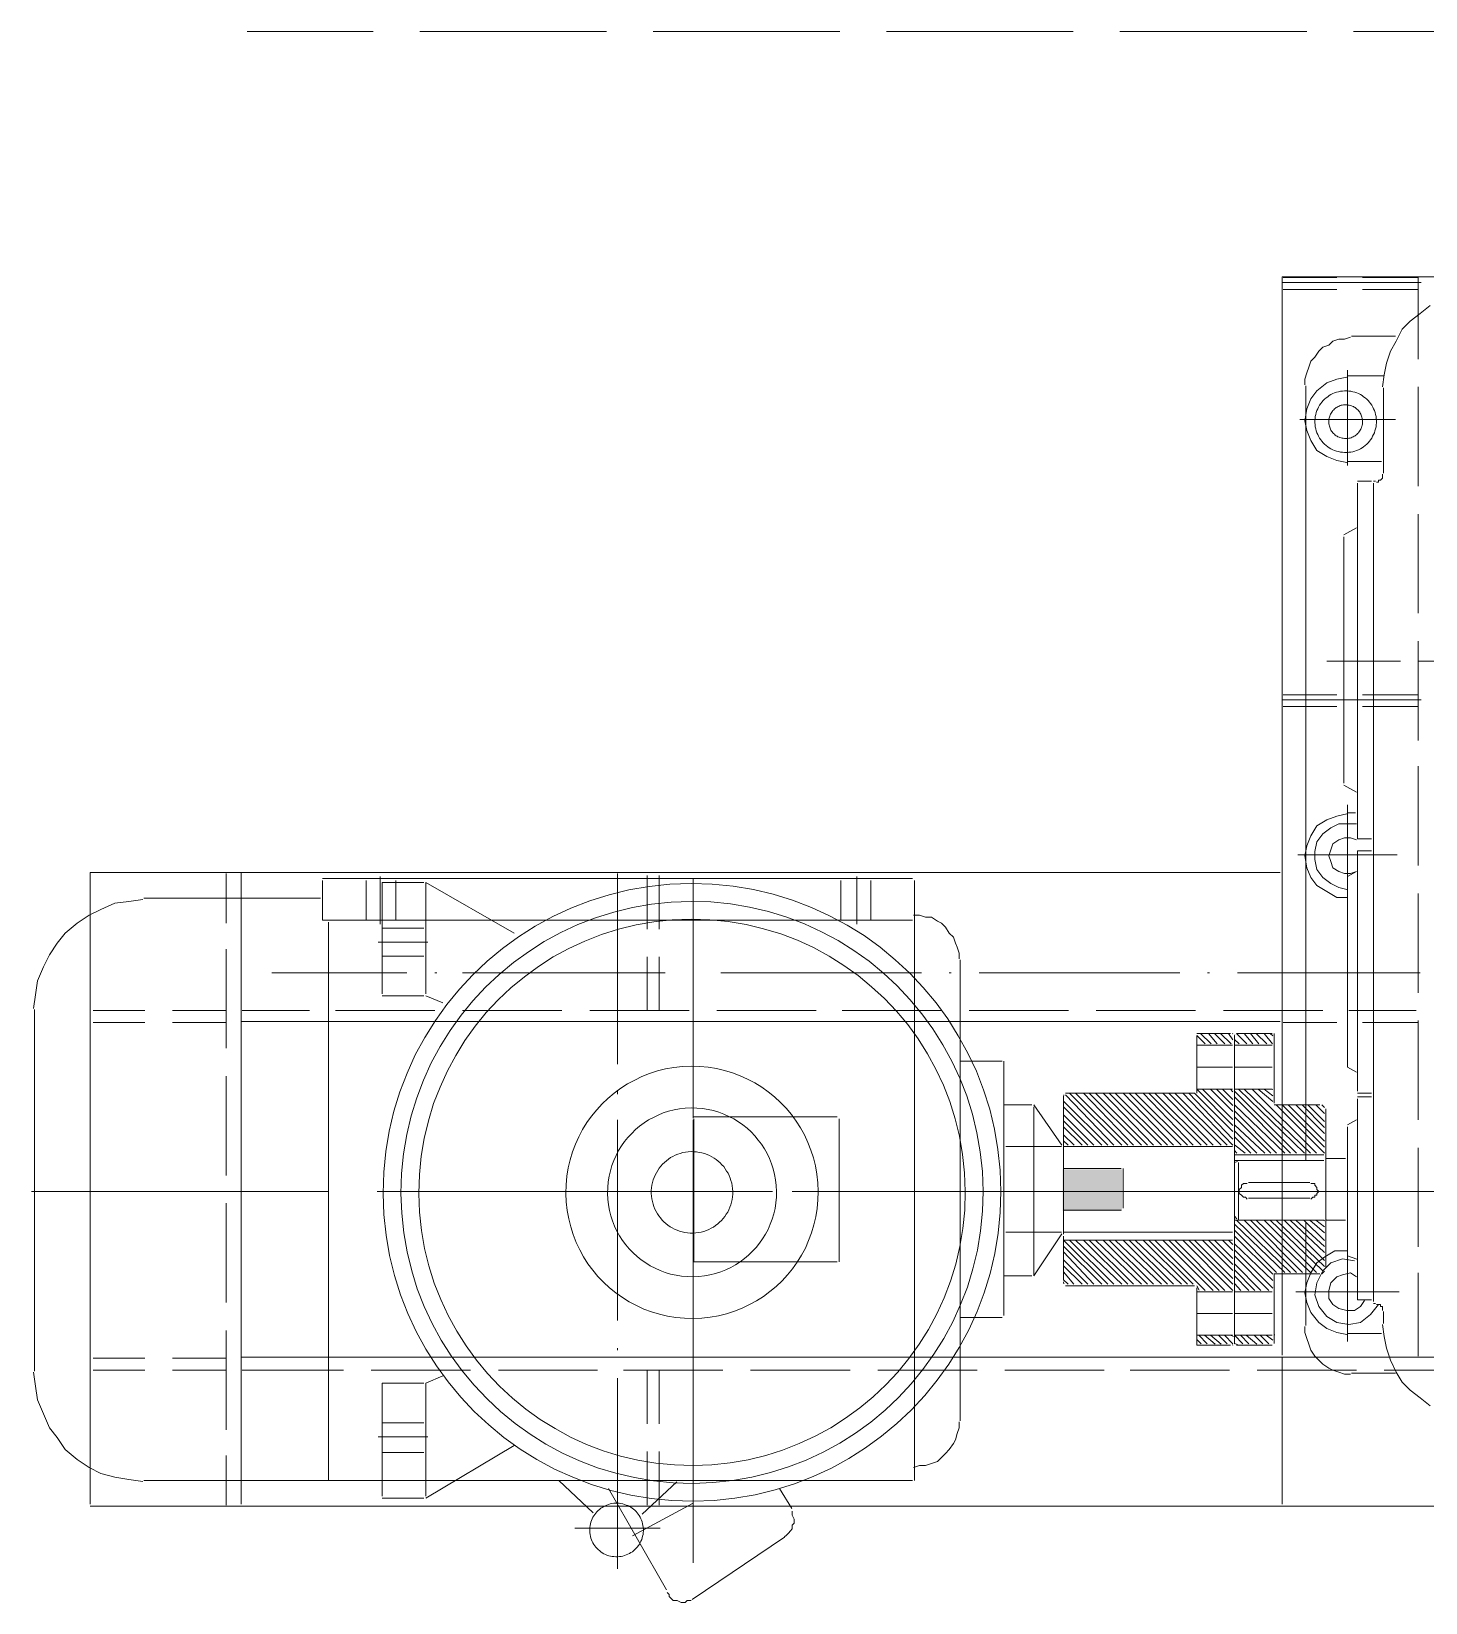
# Model space of a CAD drawing. Header units: millimetres. Extents: x 163705 to 1616509, y 81827 to 302547.
# Drawn here: x 194405 to 195301, y 144675 to 145685 of the extents above; entities that cross this region are included whole.
import ezdxf

# ---------------------------------------------------------------- set-up
doc = ezdxf.new("R2010")
doc.units = ezdxf.units.MM
doc.header["$LTSCALE"] = 10
doc.linetypes.add('ACAD_ISO02W100', pattern=[15, 12, -3])
doc.linetypes.add('CENTER2', pattern=[28.575, 19.05, -3.175, 3.175, -3.175])
for name, color, linetype, lineweight in [('1-中心线', 1, 'CENTER2', 0), ('1-虚线', 8, 'ACAD_ISO02W100', 0), ('1-设备轮廓', 2, 'Continuous', 18)]:
    doc.layers.add(name, color=color, linetype=linetype, lineweight=lineweight)

# ---------------------------------------------------------------- blocks, each defined once
blk = doc.blocks.new('2PG0806-俯视图')
h = blk.add_hatch(color=256)
h.dxf.hatch_style = 1
h.paths.add_polyline_path([(715, 1981), (715, 1942.7), (729.1, 1942.7), (729.1, 1981), (715, 1981), (702.3, 1981), (702.3, 1942.7), (715, 1942.7), (729.1, 1942.7), (729.1, 1981)])
for p, q in [((581, 2639.8), (572, 2636)), ((589.9, 2641.1), (581, 2639.8)), ((598.8, 2642.4), (589.9, 2641.1)), ((599.5, 2641.8), (831.9, 2641.8)), ((841.4, 2641.1), (832.5, 2642.4)), ((850.4, 2639.8), (841.4, 2641.1)), ((859.3, 2636), (850.4, 2639.8)), ((556.7, 2627.1), (549, 2622)), ((563.1, 2632.2), (556.7, 2627.1)), ((572, 2636), (563.1, 2632.2)), ((867, 2632.2), (859.3, 2636)), ((874.6, 2627.1), (867, 2632.2)), ((881, 2622), (874.6, 2627.1)), ((549, 2622), (542.7, 2614.3)), ((887.4, 2614.3), (881, 2622)), ((512.6, 2606), (512.6, 1450.5)), ((920, 2606), (513.9, 2606)), ((537.5, 2606.6), (533.7, 2599)), ((542.7, 2614.3), (537.5, 2606.6)), ((892.5, 2606.6), (887.4, 2614.3)), ((896.3, 2599), (892.5, 2606.6)), ((920, 2606), (920, 1841.2)), ((533.7, 2599), (531.2, 2590)), ((600.1, 2570.9), (600.1, 2604.1)), ((607.8, 2570.9), (607.8, 2604.1)), ((823.6, 2570.9), (823.6, 2604.1)), ((831.2, 2570.9), (831.2, 2604.1)), ((900.2, 2590), (896.3, 2599)), ((531.2, 2590), (529.9, 2581.1)), ((901.4, 2581.1), (900.2, 2590)), ((529.9, 2581.1), (528.6, 2572.2)), ((902.7, 2572.2), (901.4, 2581.1)), ((529.2, 2571.5), (529.2, 2077.4)), ((903.4, 2571.5), (903.4, 2457.9)), ((600.1, 2518.5), (600.1, 2553)), ((607.8, 2518.5), (607.8, 2553)), ((823.6, 2518.5), (823.6, 2553)), ((831.2, 2518.5), (831.2, 2553)), ((545.2, 2518.5), (513.3, 2518.5)), ((625.6, 2518.5), (561.8, 2518.5)), ((707.4, 2518.5), (643.5, 2518.5)), ((789.1, 2518.5), (725.2, 2518.5)), ((870.8, 2518.5), (807, 2518.5)), ((919.3, 2518.5), (887.4, 2518.5)), ((920, 2509), (513.9, 2509)), ((600.1, 2443.2), (600.1, 2508.3)), ((608.4, 2509), (608.4, 1546.2)), ((824.2, 2509), (824.2, 1841.2)), ((831.2, 2464.9), (831.2, 2508.3)), ((855.5, 2402.4), (855.5, 2489.2)), ((889.3, 2456.6), (889.3, 2077.4)), ((889.3, 2456.6), (914.8, 2456.6)), ((916.1, 2456.6), (916.1, 2077.4)), ((529.2, 2452.8), (888, 2452.8)), ((831.2, 2384.5), (831.2, 2448.3)), ((600.1, 2361.5), (600.1, 2425.3)), ((889.3, 2428.5), (914.8, 2428.5)), ((517.8, 2418.3), (517.8, 2391.5)), ((591.8, 2418.3), (519, 2418.3)), ((582.9, 2418.3), (519, 2418.3)), ((547.1, 2418.3), (547.1, 2391.5)), ((557.3, 2420.9), (557.3, 2388.9)), ((566.3, 2418.3), (566.3, 2391.5)), ((591.8, 2418.3), (591.8, 2391.5)), ((715, 2281.1), (715, 2420.2)), ((840.8, 2418.3), (840.8, 2391.5)), ((913.6, 2418.3), (842.1, 2418.3)), ((866.3, 2418.3), (866.3, 2391.5)), ((875.3, 2420.9), (875.3, 2388.9)), ((884.2, 2418.3), (884.2, 2391.5)), ((886.8, 2419.6), (917.4, 2419.6)), ((913.6, 2418.3), (913.6, 2391.5)), ((889.3, 2409.4), (914.8, 2409.4)), ((517.8, 2390.2), (551.6, 2333.4)), ((591.8, 2390.2), (519, 2390.2)), ((591.8, 2390.2), (596.4, 2379.3)), ((715, 2263.2), (715, 2392.1)), ((840.8, 2390.2), (836.2, 2379.3)), ((913.6, 2390.2), (842.1, 2390.2)), ((855.5, 2383.2), (855.5, 2384.5)), ((913.6, 2390.2), (881, 2333.4)), ((831.2, 2302.8), (831.2, 2366.6)), ((600.1, 2279.8), (600.1, 2343.6)), ((529.2, 2304.7), (508.4, 2282.6)), ((831.2, 2221), (831.2, 2284.9)), ((524.1, 2272.8), (458.9, 2235.6)), ((480.1, 2267), (480.1, 2267)), ((600.1, 2199.3), (600.1, 2263.2)), ((612.9, 2267), (614.2, 2267)), ((777.6, 2267), (780.1, 2267)), ((493.5, 2257.4), (514.6, 2218.5)), ((507.5, 2251.1), (528.4, 2228.9)), ((547.8, 2247.9), (513.3, 2247.9)), ((600.1, 2247.9), (565.6, 2247.9)), ((831.2, 2247.9), (865.7, 2247.9)), ((883.6, 2247.9), (918, 2247.9)), ((453.3, 2232.5), (452, 2231.3)), ((454.6, 2233.8), (453.3, 2232.5)), ((455.8, 2233.8), (454.6, 2233.8)), ((457.1, 2235.1), (455.8, 2233.8)), ((547.8, 2240.2), (513.3, 2240.2)), ((600.1, 2240.2), (565.6, 2240.2)), ((831.2, 2240.2), (865.7, 2240.2)), ((883.6, 2240.2), (918, 2240.2)), ((452, 2228.7), (450.7, 2226.2)), ((450.7, 2226.2), (450.7, 2224.9)), ((450.7, 2224.9), (450.7, 2223.6)), ((450.7, 2223.6), (452, 2222.3)), ((452, 2231.3), (452, 2230)), ((452, 2230), (452, 2228.7)), ((452, 2222.3), (452, 2221)), ((452, 2221), (452, 2219.8)), ((452.6, 2219.1), (492.8, 2159.8)), ((761, 2218.5), (632, 2218.5)), ((669.7, 2217.9), (761.6, 2217.9)), ((669.7, 2217.9), (669.7, 2125.9)), ((762.9, 2217.9), (762.9, 2125.9)), ((831.2, 2139.3), (831.2, 2203.2)), ((600.1, 2117.6), (600.1, 2181.5)), ((524.1, 2162.9), (511.2, 2155.1)), ((492.9, 2159.8), (494.1, 2158.5)), ((494.1, 2158.5), (495.4, 2157.2)), ((495.4, 2157.2), (496.7, 2155.9)), ((496.7, 2155.9), (498, 2154.7)), ((498, 2154.7), (499.2, 2154.7)), ((499.2, 2154.7), (500.5, 2154.7)), ((500.5, 2154.7), (501.8, 2153.4)), ((501.8, 2153.4), (503.1, 2153.4)), ((503.1, 2153.4), (504.3, 2153.4)), ((504.3, 2153.4), (506.9, 2154.7)), ((506.9, 2154.7), (508.2, 2154.7)), ((508.2, 2154.7), (509.5, 2154.7)), ((715, 2025.7), (715, 2154.7)), ((669.7, 2124.6), (761.6, 2124.6)), ((831.2, 2058.9), (831.2, 2122.7)), ((889.3, 2123.4), (914.8, 2123.4)), ((886.8, 2113.2), (917.4, 2113.2)), ((889.3, 2104.2), (914.8, 2104.2)), ((600.1, 2035.9), (600.1, 2099.7)), ((529.2, 2076.1), (914.8, 2076.1)), ((537.5, 2076.8), (538.8, 2072.9)), ((538.8, 2072.9), (538.8, 2069.1)), ((715, 1940.1), (715, 2079.3)), ((891.2, 2069.1), (892.5, 2072.9)), ((892.5, 2072.9), (892.5, 2076.8)), ((538.8, 2069.1), (540.1, 2065.3)), ((540.1, 2065.3), (541.4, 2061.4)), ((541.4, 2061.4), (543.9, 2058.9)), ((715, 1931.2), (715, 2061.4)), ((887.4, 2058.9), (888.7, 2061.4)), ((888.7, 2061.4), (891.2, 2065.3)), ((891.2, 2065.3), (891.2, 2069.1)), ((543.9, 2058.9), (546.5, 2056.3)), ((546.5, 2056.3), (549, 2053.8)), ((549, 2053.8), (552.9, 2051.2)), ((552.9, 2051.2), (555.4, 2049.9)), ((855.5, 2052.5), (855.5, 2053.8)), ((874.6, 2049.9), (878.5, 2051.2)), ((878.5, 2051.2), (881, 2053.8)), ((881, 2053.8), (884.8, 2056.3)), ((884.8, 2056.3), (887.4, 2058.9)), ((555.4, 2049.9), (559.3, 2048.7)), ((559.3, 2048.7), (563.1, 2047.4)), ((563.1, 2047.4), (566.9, 2047.4)), ((567.6, 2046.8), (863.8, 2046.8)), ((633.9, 2046.8), (633.9, 2019.9)), ((715, 1921), (715, 2049.9)), ((798.7, 2046.8), (798.7, 2019.9)), ((831.2, 1977.2), (831.2, 2041)), ((864.4, 2047.4), (868.2, 2047.4)), ((868.2, 2047.4), (872.1, 2048.7)), ((872.1, 2048.7), (874.6, 2049.9)), ((855.5, 1905.7), (855.5, 2034.6)), ((600.1, 1954.2), (600.1, 2018)), ((798.7, 2018.7), (635.2, 2018.7)), ((660.8, 2018.7), (660.8, 2000.8)), ((688.8, 2017.4), (688.8, 1981.6)), ((743.8, 2017.4), (743.8, 1981.6)), ((770.6, 2018.7), (770.6, 2000.8)), ((660.8, 1999.5), (769.3, 1999.5)), ((660.8, 1999.5), (687.8, 1981.4)), ((770.6, 1999.5), (744.8, 1981.4)), ((683.7, 1980.4), (655.3, 1951.9)), ((679.9, 1980.4), (655.3, 1955.7)), ((676.1, 1980.4), (655.3, 1960.9)), ((671, 1980.4), (655.3, 1964.7)), ((667.1, 1980.4), (655.3, 1968.5)), ((663.3, 1980.4), (655.3, 1973.7)), ((658.2, 1980.4), (655.3, 1977.4)), ((656.9, 1980.4), (655.5, 1980.2)), ((686.3, 1980.4), (658.2, 1980.4)), ((683.7, 1980.4), (683.7, 1871.8)), ((775.7, 1980.4), (687.6, 1980.4)), ((688.8, 1980.4), (688.8, 1871.8)), ((688.8, 1980.4), (742.5, 1980.4)), ((688.8, 1980.4), (688.8, 1871.8)), ((743.8, 1980.4), (690.1, 1980.4)), ((702.9, 1980.4), (702.9, 1943.3)), ((715, 1867.4), (715, 1988.7)), ((729.7, 1980.4), (729.7, 1943.3)), ((743.8, 1980.4), (743.8, 1871.8)), ((743.8, 1980.4), (743.8, 1871.8)), ((773.1, 1980.4), (744.7, 1951.9)), ((769.3, 1980.4), (744.7, 1955.7)), ((764.2, 1980.4), (744.7, 1960.8)), ((760.4, 1980.4), (744.7, 1964.7)), ((756.5, 1980.4), (744.7, 1968.5)), ((751.4, 1980.4), (744.7, 1973.6)), ((747.6, 1980.4), (744.7, 1977.4)), ((775.7, 1980.4), (777.1, 1980.2)), ((654.4, 1979.1), (654.4, 1896.1)), ((683.7, 1976.5), (655.3, 1948.1)), ((683.7, 1972.7), (655.3, 1942.9)), ((777, 1979.1), (744.7, 1948.1)), ((778.2, 1976.5), (744.7, 1943)), ((778.2, 1972.7), (744.7, 1939.1)), ((778.2, 1979.1), (778.2, 1896.1)), ((683.7, 1967.6), (655.3, 1939.1)), ((683.7, 1963.8), (655.3, 1935.3)), ((683.7, 1959.9), (655.3, 1930.2)), ((778.2, 1967.6), (744.7, 1935.3)), ((778.2, 1963.8), (744.7, 1930.2)), ((778.2, 1959.9), (744.7, 1926.4)), ((683.7, 1954.8), (655.3, 1926.4)), ((683.7, 1951), (655.3, 1922.5)), ((778.2, 1954.8), (744.7, 1922.5)), ((778.2, 1951), (744.7, 1917.4)), ((831.2, 1895.5), (831.2, 1959.3)), ((683.7, 1947.2), (655.3, 1917.4)), ((683.7, 1942.1), (655.3, 1913.6)), ((729.7, 1942.1), (704.2, 1942.1)), ((778.2, 1947.2), (744.7, 1913.6)), ((778.2, 1942.1), (744.7, 1909.8)), ((600.1, 1873.7), (600.1, 1937.6)), ((683.7, 1938.2), (655.3, 1909.8)), ((683.7, 1934.4), (655.3, 1904.6)), ((683.7, 1929.3), (655.3, 1900.8)), ((778.2, 1938.2), (744.7, 1904.7)), ((778.2, 1934.4), (744.7, 1900.8)), ((778.2, 1929.3), (744.7, 1897)), ((683.7, 1921.6), (651.4, 1889.3)), ((683.7, 1925.5), (655.3, 1897)), ((778.2, 1925.5), (744.7, 1891.9)), ((778.2, 1921.6), (744.7, 1888.1)), ((683.7, 1916.5), (651.4, 1884.2)), ((683.7, 1912.7), (651.4, 1880.4)), ((683.7, 1908.9), (651.4, 1876.6)), ((778.2, 1916.5), (744.7, 1884.2)), ((778.2, 1912.7), (744.7, 1879.1)), ((778.2, 1908.9), (744.7, 1875.3)), ((683.7, 1903.8), (651.4, 1871.5)), ((683.7, 1899.9), (655.3, 1871.5)), ((778.2, 1903.8), (744.7, 1871.5)), ((778.2, 1899.9), (748.5, 1871.5)), ((616.1, 1894.8), (653.1, 1894.8)), ((616.1, 1894.8), (616.1, 1873.1)), ((622.5, 1889.7), (616.9, 1882.9)), ((619.9, 1894.8), (617, 1891.9)), ((622.5, 1893.5), (617, 1888.1)), ((622.5, 1894.8), (622.5, 1871.8)), ((636.5, 1894.8), (636.5, 1871.8)), ((650.5, 1894.8), (650.5, 1871.8)), ((654.4, 1894.8), (651.6, 1893.3)), ((683.7, 1896.1), (659.1, 1871.5)), ((683.7, 1891), (664.2, 1871.5)), ((715, 1766.5), (715, 1895.5)), ((778.2, 1896.1), (753.6, 1871.5)), ((780.8, 1894.8), (757.4, 1871.5)), ((780.8, 1891), (761.3, 1871.5)), ((778.2, 1894.8), (815.3, 1894.8)), ((780.8, 1894.8), (780.8, 1871.8)), ((794.8, 1894.8), (794.8, 1871.8)), ((808.9, 1894.8), (808.9, 1871.8)), ((815.3, 1894.8), (809.8, 1889.3)), ((816.5, 1892.3), (809.8, 1885.5)), ((811.4, 1894.8), (810, 1894.7)), ((816.5, 1894.8), (816.5, 1873.1)), ((622.5, 1885.9), (616.9, 1879)), ((622.5, 1880.8), (617, 1875.3)), ((683.7, 1887.2), (668, 1871.5)), ((683.7, 1883.3), (671.9, 1871.5)), ((715, 1756.3), (715, 1885.2)), ((780.8, 1885.9), (766.4, 1871.5)), ((780.8, 1882), (770.2, 1871.5)), ((816.5, 1883.3), (809.8, 1876.6)), ((816.5, 1879.5), (809.8, 1872.7)), ((816.5, 1887.2), (809.9, 1881.7)), ((855.5, 1886.5), (855.5, 1887.8)), ((616.1, 1871.8), (616.4, 1871.5)), ((616.1, 1869.3), (616.1, 1846.3)), ((617.3, 1870.6), (616.6, 1868.6)), ((622.5, 1876.9), (617, 1871.5)), ((617.3, 1870.6), (617, 1870.2)), ((622.5, 1870.6), (617, 1865.1)), ((617.3, 1870.6), (814, 1870.6)), ((815.3, 1870.6), (618.6, 1870.6)), ((622.5, 1873.1), (621.8, 1871.1)), ((622.5, 1870.6), (622.5, 1846.3)), ((636.5, 1870.6), (636.5, 1846.3)), ((650.5, 1870.6), (650.5, 1846.3)), ((673.5, 1870.6), (651.4, 1848.5)), ((668.4, 1870.6), (651.4, 1853.6)), ((664.6, 1870.6), (651.4, 1857.4)), ((660.8, 1870.6), (651.4, 1861.2)), ((655.7, 1870.6), (651.4, 1866.4)), ((651.8, 1870.6), (651.4, 1870.2)), ((677.4, 1870.6), (652.7, 1845.9)), ((681.2, 1870.6), (657.8, 1845.9)), ((686.3, 1870.6), (661.7, 1845.9)), ((694, 1870.6), (662.9, 1838.2)), ((690.1, 1870.6), (662.9, 1843.4)), ((696.5, 1869.3), (662.9, 1834.4)), ((683.7, 1878.2), (677, 1871.5)), ((683.7, 1874.4), (680.8, 1871.5)), ((688.8, 1870.6), (742.5, 1870.6)), ((739.9, 1870.6), (692.7, 1870.6)), ((696.5, 1870.6), (696.5, 1813.1)), ((699.1, 1870.6), (697.4, 1868.9)), ((733.5, 1870.6), (700.3, 1870.6)), ((715, 1829.1), (715, 1877.6)), ((733.5, 1870.6), (734.2, 1868.6)), ((734.8, 1870.6), (734.8, 1813.1)), ((738.6, 1870.6), (738.6, 1813.1)), ((745, 1870.6), (739.5, 1863.7)), ((757.8, 1870.6), (739.5, 1851)), ((770.6, 1870.6), (739.5, 1838.2)), ((741.2, 1870.6), (739.6, 1868.9)), ((750.1, 1870.6), (739.6, 1860)), ((754, 1870.6), (739.6, 1856.1)), ((762.9, 1870.6), (739.6, 1847.2)), ((766.7, 1870.6), (739.6, 1843.4)), ((775.7, 1870.6), (739.6, 1834.4)), ((779.5, 1870.6), (739.6, 1830.6)), ((780.8, 1878.2), (774, 1871.5)), ((780.8, 1873.1), (779.1, 1871.5)), ((780.8, 1870.6), (780.8, 1846.3)), ((794.8, 1870.6), (794.8, 1846.3)), ((808.9, 1870.6), (808.9, 1846.3)), ((812.7, 1870.6), (809.8, 1867.6)), ((816.5, 1869.3), (809.8, 1862.5)), ((816.5, 1874.4), (812.4, 1871.6)), ((815.3, 1870.6), (815.6, 1870.2)), ((816.5, 1871.8), (816.2, 1871.5)), ((816.5, 1869.3), (816.5, 1846.3)), ((831.2, 1813.7), (831.2, 1877.6)), ((855.5, 1781.8), (855.5, 1868.6)), ((622.5, 1862.9), (616.9, 1856.1)), ((622.5, 1866.7), (617, 1861.2)), ((696.5, 1864.2), (662.9, 1830.6)), ((696.5, 1860.3), (662.9, 1826.8)), ((696.5, 1868), (733.5, 1868)), ((696.5, 1868), (696.5, 1813.1)), ((711.2, 1863.5), (709.9, 1862.3)), ((710.6, 1861.6), (710.6, 1822)), ((712.5, 1866.1), (711.2, 1864.8)), ((711.2, 1864.8), (711.2, 1863.5)), ((713.7, 1867.4), (712.5, 1866.1)), ((715, 1867.4), (713.7, 1867.4)), ((716.3, 1867.4), (715, 1867.4)), ((717.6, 1866.1), (716.3, 1867.4)), ((718.9, 1866.1), (717.6, 1866.1)), ((720.1, 1864.8), (718.9, 1866.1)), ((720.1, 1863.5), (720.1, 1864.8)), ((720.1, 1862.3), (720.1, 1863.5)), ((720.8, 1861.6), (720.8, 1822)), ((734.8, 1868), (734.8, 1813.1)), ((780.8, 1868), (739.5, 1825.5)), ((780.8, 1864.2), (739.5, 1821.7)), ((780.8, 1859.1), (739.6, 1817.8)), ((816.5, 1864.2), (809.9, 1858.8)), ((816.5, 1860.3), (809.9, 1854.9)), ((600.1, 1792), (600.1, 1855.9)), ((622.5, 1857.8), (617, 1852.3)), ((622.5, 1854), (617, 1848.5)), ((622.5, 1850.1), (619.4, 1845.8)), ((696.5, 1856.5), (662.9, 1821.6)), ((696.5, 1851.4), (662.9, 1817.8)), ((780.8, 1855.2), (772.7, 1845.9)), ((780.8, 1851.4), (776.5, 1845.8)), ((816.5, 1856.5), (809.8, 1849.8)), ((816.5, 1851.4), (809.9, 1846)), ((608.4, 1839.9), (513.9, 1839.9)), ((1303, 1839.9), (609.7, 1839.9)), ((662, 1845), (617.3, 1845)), ((622.5, 1845), (622.8, 1844.6)), ((662, 1845), (662, 1815.7)), ((696.5, 1847.6), (664.2, 1814)), ((696.5, 1843.7), (666.7, 1812.7)), ((696.5, 1838.6), (670.6, 1812.7)), ((770.6, 1843.7), (739.6, 1812.7)), ((770.6, 1839.9), (743.4, 1812.7)), ((770.6, 1845), (770.6, 1815.7)), ((816.5, 1845), (771.8, 1845)), ((780.8, 1846.3), (780.4, 1845.9)), ((816.5, 1847.6), (814.9, 1845.9)), ((823.6, 1804.8), (823.6, 1839.3)), ((1026.6, 1804.8), (1026.6, 1839.3)), ((1031, 1839.9), (1031, 1750.5)), ((1034.2, 1804.8), (1034.2, 1839.3)), ((1294.7, 1804.8), (1294.7, 1839.3)), ((1299.2, 1839.9), (1299.2, 1750.5)), ((1302.4, 1804.8), (1302.4, 1839.3)), ((1303, 1839.9), (1303, 1450.5)), ((696.5, 1834.8), (675.7, 1812.7)), ((696.5, 1831), (679.5, 1812.7)), ((770.6, 1836.1), (747.2, 1812.7)), ((770.6, 1831), (752.3, 1812.7)), ((609, 1818.8), (606.5, 1816.3)), ((612.9, 1821.4), (609, 1818.8)), ((616.7, 1822.7), (612.9, 1821.4)), ((620.5, 1824), (616.7, 1822.7)), ((624.4, 1825.2), (620.5, 1824)), ((628.2, 1825.2), (624.4, 1825.2)), ((628.8, 1824.6), (695.2, 1824.6)), ((637.1, 1821.4), (630.8, 1816.3)), ((643.5, 1824), (637.1, 1821.4)), ((648.6, 1818.8), (641, 1816.3)), ((649.9, 1825.2), (643.5, 1824)), ((656.3, 1817.6), (648.6, 1818.8)), ((656.3, 1824), (649.9, 1825.2)), ((662.7, 1821.4), (656.3, 1824)), ((669.1, 1817.6), (662.7, 1821.4)), ((696.5, 1825.9), (683.4, 1812.7)), ((696.5, 1822), (688.4, 1812.7)), ((696.5, 1818.2), (692.2, 1812.6)), ((709.9, 1821.4), (711.2, 1820.1)), ((711.2, 1820.1), (711.2, 1818.8)), ((711.2, 1818.8), (712.5, 1818.8)), ((712.5, 1818.8), (712.5, 1817.6)), ((717.6, 1817.6), (718.9, 1818.8)), ((718.9, 1818.8), (720.1, 1818.8)), ((720.1, 1820.1), (720.1, 1821.4)), ((720.1, 1818.8), (720.1, 1820.1)), ((734.8, 1824.6), (1232.8, 1824.6)), ((770.6, 1827.1), (756.1, 1812.7)), ((770.6, 1823.3), (760, 1812.7)), ((770.6, 1818.2), (765.1, 1812.7)), ((916.8, 1821.4), (911.7, 1817.6)), ((923.1, 1824), (916.8, 1821.4)), ((928.3, 1818.8), (921.9, 1817.6)), ((930.8, 1825.2), (923.1, 1824)), ((933.4, 1818.8), (928.3, 1818.8)), ((937.2, 1824), (930.8, 1825.2)), ((939.7, 1817.6), (933.4, 1818.8)), ((943.6, 1821.4), (937.2, 1824)), ((950, 1817.6), (943.6, 1821.4)), ((1197.7, 1821.4), (1191.3, 1817.6)), ((1204.1, 1824), (1197.7, 1821.4)), ((1210.4, 1825.2), (1204.1, 1824)), ((1218.1, 1824), (1210.4, 1825.2)), ((1224.5, 1821.4), (1218.1, 1824)), ((1229.6, 1817.6), (1224.5, 1821.4)), ((1237.2, 1825.2), (1233.4, 1825.2)), ((1241.1, 1824), (1237.2, 1825.2)), ((1244.9, 1822.7), (1241.1, 1824)), ((1248.7, 1821.4), (1244.9, 1822.7)), ((1251.3, 1818.8), (1248.7, 1821.4)), ((1255.1, 1816.3), (1251.3, 1818.8)), ((601.4, 1809.9), (600.1, 1807.4)), ((603.9, 1813.7), (601.4, 1809.9)), ((606.5, 1816.3), (603.9, 1813.7)), ((626.9, 1811.2), (624.4, 1804.8)), ((630.8, 1816.3), (626.9, 1811.2)), ((634.6, 1811.2), (630.8, 1804.8)), ((641, 1816.3), (634.6, 1811.2)), ((646.1, 1809.9), (642.2, 1807.4)), ((651.2, 1809.9), (646.1, 1809.9)), ((656.3, 1808.6), (651.2, 1809.9)), ((664, 1813.7), (656.3, 1817.6)), ((660.1, 1804.8), (656.3, 1808.6)), ((662, 1814.4), (663.7, 1812.7)), ((669.1, 1808.6), (664, 1813.7)), ((768, 1811.8), (665.9, 1811.8)), ((672.9, 1812.5), (669.1, 1817.6)), ((671.6, 1801), (669.1, 1808.6)), ((676.7, 1806.1), (672.9, 1812.5)), ((691.4, 1811.8), (738.6, 1811.8)), ((696.5, 1813.1), (696.1, 1812.7)), ((696.5, 1811.8), (696.5, 1799.1)), ((696.5, 1811.8), (734.8, 1811.8)), ((696.5, 1811.8), (696.9, 1811.4)), ((734.8, 1811.8), (697.8, 1811.8)), ((712.5, 1817.6), (713.7, 1817.6)), ((713.7, 1817.6), (715, 1816.3)), ((715, 1816.3), (716.3, 1817.6)), ((715, 1807.4), (715, 1816.3)), ((716.3, 1817.6), (717.6, 1817.6)), ((734.8, 1811.8), (734.8, 1811.8)), ((736.1, 1811.8), (736.1, 1799.1)), ((770.6, 1814.4), (768.9, 1812.7)), ((770.6, 1814.4), (768.9, 1812.7)), ((855.5, 1751.2), (855.5, 1808.6)), ((907.8, 1811.2), (904, 1804.8)), ((911.7, 1817.6), (907.8, 1811.2)), ((912.9, 1808.6), (910.4, 1803.5)), ((916.8, 1813.7), (912.9, 1808.6)), ((921.9, 1817.6), (916.8, 1813.7)), ((927, 1808.6), (923.1, 1807.4)), ((930.8, 1809.9), (927, 1808.6)), ((934.6, 1808.6), (930.8, 1809.9)), ((938.5, 1807.4), (934.6, 1808.6)), ((944.9, 1813.7), (939.7, 1817.6)), ((948.7, 1808.6), (944.9, 1813.7)), ((951.2, 1803.5), (948.7, 1808.6)), ((953.8, 1811.2), (950, 1817.6)), ((956.3, 1804.8), (953.8, 1811.2)), ((1055.9, 1811.2), (1055.9, 1763.9)), ((1187.5, 1811.2), (1184.9, 1804.8)), ((1191.3, 1817.6), (1187.5, 1811.2)), ((1234.7, 1811.2), (1229.6, 1817.6)), ((1237.2, 1804.8), (1234.7, 1811.2)), ((1257.7, 1813.7), (1255.1, 1816.3)), ((1259, 1809.9), (1257.7, 1813.7)), ((1261.5, 1807.4), (1259, 1809.9)), ((598.8, 1803.5), (597.6, 1799.7)), ((597.6, 1799.7), (597.6, 1795.9)), ((600.1, 1807.4), (598.8, 1803.5)), ((624.4, 1804.8), (623.1, 1798.4)), ((623.7, 1797.8), (623.7, 1776.1)), ((630.8, 1804.8), (629.5, 1797.1)), ((639.7, 1803.5), (638.4, 1798.4)), ((638.4, 1798.4), (638.4, 1793.3)), ((642.2, 1807.4), (639.7, 1803.5)), ((661.4, 1801), (660.1, 1804.8)), ((662.7, 1795.9), (661.4, 1801)), ((670.3, 1793.3), (671.6, 1801)), ((673.5, 1797.8), (671.5, 1791.9)), ((673.5, 1797.8), (756.5, 1797.8)), ((676.7, 1798.4), (676.7, 1806.1)), ((757.8, 1797.8), (761, 1792.1)), ((794.8, 1797.8), (791.7, 1792.1)), ((794.8, 1797.8), (916.1, 1797.8)), ((904, 1804.8), (904, 1798.4)), ((910.4, 1803.5), (909.1, 1798.4)), ((917.4, 1797.8), (920.6, 1792.1)), ((920.6, 1803.5), (919.3, 1799.7)), ((919.3, 1799.7), (919.3, 1795.9)), ((923.1, 1807.4), (920.6, 1803.5)), ((941, 1803.5), (938.5, 1807.4)), ((942.3, 1799.7), (941, 1803.5)), ((942.3, 1795.9), (942.3, 1799.7)), ((951.2, 1798.4), (951.2, 1803.5)), ((951.2, 1792), (951.2, 1798.4)), ((957.6, 1798.4), (956.3, 1804.8)), ((958.3, 1797.8), (958.3, 1792.7)), ((976.1, 1800.3), (971.7, 1792)), ((1056.6, 1800.3), (977.4, 1800.3)), ((1056.6, 1800.3), (1135.7, 1800.3)), ((1137, 1800.3), (1141.5, 1792)), ((1184.9, 1804.8), (1183.6, 1798.4)), ((1184.3, 1797.8), (1184.3, 1776.1)), ((1190, 1798.4), (1190, 1798.4)), ((1198.9, 1798.4), (1199, 1798.4)), ((1238.5, 1798.4), (1237.2, 1804.8)), ((1239.2, 1797.8), (1239.2, 1774.8)), ((1262.8, 1803.5), (1261.5, 1807.4)), ((1262.8, 1799.7), (1262.8, 1803.5)), ((1264.1, 1795.9), (1262.8, 1799.7)), ((598.2, 1795.2), (598.2, 1767.1)), ((629.5, 1797.1), (630.8, 1789.5)), ((630.8, 1789.5), (635.9, 1783.1)), ((638.4, 1793.3), (641, 1789.5)), ((641, 1789.5), (644.8, 1786.9)), ((645.4, 1791.4), (774.4, 1791.4)), ((645.4, 1791.4), (645.4, 1782.5)), ((660.1, 1792), (662.7, 1795.9)), ((715, 1742.2), (715, 1794.6)), ((775.7, 1791.4), (775.7, 1782.5)), ((778.2, 1791.4), (778.2, 1782.5)), ((934, 1791.4), (779.5, 1791.4)), ((823.6, 1752.4), (823.6, 1788.2)), ((831.2, 1753.7), (831.2, 1797.1)), ((919.3, 1795.9), (920.6, 1792)), ((934, 1791.4), (934, 1782.5)), ((941, 1792), (942.3, 1795.9)), ((941.7, 1791.4), (1170.2, 1791.4)), ((941.7, 1791.4), (941.7, 1782.5)), ((951.9, 1791.4), (942.9, 1791.4)), ((1026.6, 1752.4), (1026.6, 1788.2)), ((1034.2, 1752.4), (1034.2, 1788.2)), ((1171.5, 1791.4), (1171.5, 1782.5)), ((1264.7, 1795.2), (1264.7, 1767.1)), ((1294.7, 1752.4), (1294.7, 1788.2)), ((1302.4, 1752.4), (1302.4, 1788.2)), ((635.9, 1783.1), (642.2, 1778)), ((642.2, 1778), (642.2, 1779.3)), ((642.2, 1776.7), (642.2, 1778)), ((642.9, 1781.2), (642.9, 1779.9)), ((645.4, 1781.2), (644.2, 1781.2)), ((645.4, 1781.2), (1170.2, 1781.2)), ((1170.9, 1779.3), (1170.9, 1779.3)), ((1170.9, 1779.3), (1170.9, 1778)), ((1170.9, 1778), (1172.1, 1778)), ((1171.5, 1781.2), (1171.5, 1779.9)), ((1172.1, 1778), (1172.1, 1776.7)), ((606.5, 1770.3), (598.8, 1766.5)), ((600.1, 1710.3), (600.1, 1774.2)), ((614.2, 1772.9), (606.5, 1770.3)), ((621.8, 1774.2), (614.2, 1772.9)), ((629.5, 1775.4), (621.8, 1774.2)), ((630.1, 1774.8), (637.8, 1774.8)), ((638.4, 1775.4), (638.4, 1775.4)), ((638.4, 1775.4), (639.7, 1775.4)), ((639.7, 1775.4), (641, 1775.4)), ((641, 1775.4), (641, 1776.7)), ((641, 1776.7), (642.2, 1776.7)), ((1172.1, 1776.7), (1173.4, 1775.4)), ((1173.4, 1775.4), (1174.7, 1775.4)), ((1174.7, 1775.4), (1176, 1775.4)), ((1176.6, 1774.8), (1231.5, 1774.8)), ((1239.8, 1774.2), (1232.1, 1775.4)), ((1247.5, 1772.9), (1239.8, 1774.2)), ((1255.1, 1770.3), (1247.5, 1772.9)), ((1261.5, 1766.5), (1255.1, 1770.3)), ((587.3, 1757.6), (582.2, 1751.2)), ((592.4, 1762.7), (587.3, 1757.6)), ((598.8, 1766.5), (592.4, 1762.7)), ((1269.2, 1762.7), (1261.5, 1766.5)), ((1274.3, 1757.6), (1269.2, 1762.7)), ((1279.4, 1751.2), (1274.3, 1757.6)), ((582.2, 1751.2), (577.1, 1744.8)), ((662.7, 1752.4), (609, 1752.4)), ((743.1, 1752.4), (679.3, 1752.4)), ((824.8, 1752.4), (761, 1752.4)), ((906.5, 1752.4), (842.7, 1752.4)), ((988.3, 1752.4), (924.4, 1752.4)), ((1068.7, 1752.4), (1004.9, 1752.4)), ((1055.9, 1752.4), (1055.9, 1742.2)), ((1150.4, 1752.4), (1086.6, 1752.4)), ((1232.1, 1752.4), (1168.3, 1752.4)), ((1302.4, 1752.4), (1250, 1752.4)), ((1284.5, 1744.8), (1279.4, 1751.2))]:
    blk.add_line(p, q)
for points in [[(713.7, 2417.7), (700.2, 2417.2), (686.8, 2415.8), (673.7, 2413.5), (661, 2410.4), (648.6, 2406.5), (636.5, 2401.8), (624.9, 2396.4), (613.6, 2390.2), (602.8, 2383.4), (592.6, 2375.9), (582.8, 2367.8), (573.5, 2359.1), (564.9, 2349.8), (556.8, 2340), (549.4, 2329.6), (542.6, 2318.8), (536.5, 2307.5), (531.2, 2295.8), (526.6, 2283.7), (522.8, 2271.3), (519.7, 2258.5), (517.6, 2245.4), (516.3, 2232.1), (515.8, 2218.5)], [(912.9, 2219.8), (912.4, 2233.4), (911, 2246.7), (908.8, 2259.8), (905.7, 2272.5), (901.8, 2284.9), (897.1, 2297), (891.7, 2308.7), (885.5, 2319.9), (878.7, 2330.7), (871.2, 2341), (863.1, 2350.7), (854.3, 2360), (845, 2368.6), (835.2, 2376.7), (824.9, 2384.1), (814, 2390.9), (802.8, 2397), (791.1, 2402.3), (779, 2406.9), (766.6, 2410.8), (753.8, 2413.8), (740.7, 2416), (727.3, 2417.3), (713.7, 2417.7)], [(713.7, 2406.2), (700.9, 2405.7), (688.4, 2404.4), (676.1, 2402.3), (664, 2399.3), (652.3, 2395.7), (641, 2391.2), (630, 2386.1), (619.4, 2380.3), (609.3, 2373.9), (599.6, 2366.8), (590.4, 2359.2), (581.7, 2350.9), (573.5, 2342.2), (565.9, 2332.9), (558.9, 2323.2), (552.5, 2313), (546.8, 2302.4), (541.8, 2291.4), (537.4, 2280), (533.8, 2268.2), (531, 2256.2), (529, 2243.9), (527.7, 2231.3), (527.3, 2218.5)], [(901.4, 2219.8), (901, 2232.6), (899.6, 2245.1), (897.5, 2257.5), (894.6, 2269.5), (890.9, 2281.2), (886.5, 2292.5), (881.4, 2303.5), (875.6, 2314.1), (869.1, 2324.2), (862.1, 2333.9), (854.4, 2343.1), (846.2, 2351.8), (837.4, 2360), (828.2, 2367.6), (818.4, 2374.6), (808.2, 2381), (797.6, 2386.7), (786.6, 2391.7), (775.2, 2396.1), (763.5, 2399.7), (751.5, 2402.5), (739.1, 2404.6), (726.6, 2405.8), (713.7, 2406.2)], [(713.7, 2394.7), (701.7, 2394.2), (689.9, 2393), (678.4, 2391), (667.1, 2388.3), (656.1, 2384.8), (645.5, 2380.6), (635.2, 2375.8), (625.2, 2370.4), (615.7, 2364.4), (606.6, 2357.7), (598, 2350.5), (589.8, 2342.8), (582.1, 2334.6), (575, 2325.9), (568.4, 2316.8), (562.5, 2307.2), (557.1, 2297.2), (552.4, 2286.9), (548.3, 2276.2), (544.9, 2265.2), (542.3, 2253.9), (540.3, 2242.3), (539.2, 2230.5), (538.8, 2218.5)], [(890, 2219.8), (889.5, 2231.8), (888.3, 2243.6), (886.3, 2255.1), (883.5, 2266.4), (880.1, 2277.4), (875.9, 2288.1), (871.1, 2298.4), (865.7, 2308.3), (859.6, 2317.8), (853, 2326.9), (845.8, 2335.6), (838.1, 2343.7), (829.9, 2351.4), (821.2, 2358.5), (812, 2365.1), (802.4, 2371), (792.5, 2376.4), (782.1, 2381.1), (771.5, 2385.2), (760.4, 2388.6), (749.1, 2391.3), (737.6, 2393.2), (725.8, 2394.3), (713.7, 2394.7)], [(713.7, 2300.2), (708.2, 2300), (702.8, 2299.4), (697.4, 2298.4), (692.2, 2297.1), (687.2, 2295.5), (682.2, 2293.6), (677.5, 2291.3), (672.9, 2288.8), (668.5, 2286), (664.3, 2282.9), (660.4, 2279.6), (656.6, 2276), (653.1, 2272.2), (649.8, 2268.2), (646.8, 2263.9), (644.1, 2259.5), (641.6, 2254.9), (639.4, 2250.1), (637.6, 2245.2), (636, 2240.1), (634.8, 2234.8), (634, 2229.5), (633.5, 2224), (633.3, 2218.5)], [(795.5, 2219.8), (795.2, 2225.3), (794.6, 2230.8), (793.7, 2236.1), (792.4, 2241.3), (790.8, 2246.4), (788.8, 2251.3), (786.6, 2256), (784.1, 2260.6), (781.3, 2265), (778.2, 2269.2), (774.8, 2273.2), (771.3, 2276.9), (767.5, 2280.4), (763.4, 2283.7), (759.2, 2286.7), (754.8, 2289.5), (750.1, 2291.9), (745.4, 2294.1), (740.4, 2295.9), (735.3, 2297.5), (730.1, 2298.7), (724.8, 2299.6), (719.3, 2300.1), (713.7, 2300.2)], [(496.7, 2284.9), (495.5, 2284.8), (494.4, 2284.6), (493.2, 2284.4), (492.1, 2284.1), (491.1, 2283.7), (490, 2283.3), (489, 2282.8), (488.1, 2282.2), (487.2, 2281.6), (486.3, 2280.9), (485.5, 2280.2), (484.7, 2279.4), (484, 2278.5), (483.3, 2277.7), (482.7, 2276.8), (482.1, 2275.8), (481.6, 2274.8), (481.2, 2273.8), (480.8, 2272.7), (480.5, 2271.6), (480.3, 2270.5), (480.2, 2269.4), (480.1, 2268.2), (480.1, 2267)], [(514.6, 2268.3), (514.5, 2269.5), (514.3, 2270.6), (514.1, 2271.7), (513.8, 2272.8), (513.4, 2273.9), (512.9, 2274.9), (512.4, 2275.9), (511.9, 2276.9), (511.3, 2277.8), (510.6, 2278.7), (509.8, 2279.5), (509.1, 2280.3), (508.2, 2281), (507.3, 2281.7), (506.4, 2282.3), (505.5, 2282.8), (504.5, 2283.3), (503.4, 2283.8), (502.4, 2284.1), (501.3, 2284.4), (500.2, 2284.7), (499, 2284.8), (497.9, 2284.9), (496.7, 2284.9)], [(713.7, 2273.4), (710, 2273.2), (706.4, 2272.8), (702.8, 2272.2), (699.3, 2271.3), (696, 2270.2), (692.7, 2268.9), (689.5, 2267.4), (686.4, 2265.7), (683.5, 2263.8), (680.7, 2261.7), (678.1, 2259.5), (675.6, 2257), (673.2, 2254.5), (671, 2251.8), (669, 2248.9), (667.2, 2246), (665.6, 2242.9), (664.1, 2239.7), (662.9, 2236.3), (661.9, 2232.9), (661.1, 2229.4), (660.5, 2225.9), (660.2, 2222.2), (660.1, 2218.5)], [(768.7, 2219.8), (768.5, 2223.5), (768.1, 2227.1), (767.4, 2230.7), (766.5, 2234.2), (765.4, 2237.6), (764.1, 2240.8), (762.6, 2244), (760.9, 2247.1), (759, 2250), (757, 2252.8), (754.7, 2255.4), (752.3, 2257.9), (749.7, 2260.3), (747, 2262.5), (744.2, 2264.5), (741.2, 2266.3), (738.1, 2267.9), (734.9, 2269.4), (731.6, 2270.6), (728.2, 2271.6), (724.7, 2272.4), (721.1, 2273), (717.5, 2273.3), (713.7, 2273.4)], [(480.1, 2267), (480.2, 2265.8), (480.3, 2264.7), (480.6, 2263.6), (480.9, 2262.5), (481.3, 2261.4), (481.7, 2260.4), (482.2, 2259.4), (482.8, 2258.4), (483.4, 2257.5), (484.1, 2256.6), (484.8, 2255.8), (485.6, 2255), (486.4, 2254.3), (487.3, 2253.6), (488.2, 2253), (489.2, 2252.5), (490.2, 2252), (491.2, 2251.5), (492.3, 2251.2), (493.4, 2250.9), (494.5, 2250.6), (495.6, 2250.5), (496.8, 2250.4), (498, 2250.4)], [(498, 2250.4), (499.1, 2250.5), (500.3, 2250.7), (501.4, 2250.9), (502.5, 2251.2), (503.6, 2251.6), (504.6, 2252), (505.6, 2252.5), (506.6, 2253.1), (507.5, 2253.7), (508.4, 2254.4), (509.2, 2255.1), (510, 2255.9), (510.7, 2256.8), (511.4, 2257.6), (512, 2258.5), (512.5, 2259.5), (513, 2260.5), (513.4, 2261.5), (513.8, 2262.6), (514.1, 2263.7), (514.3, 2264.8), (514.5, 2265.9), (514.6, 2267.1), (514.6, 2268.3)], [(713.7, 2245.3), (712, 2245.2), (710.2, 2245), (708.5, 2244.6), (706.8, 2244.2), (705.2, 2243.6), (703.6, 2243), (702.1, 2242.2), (700.6, 2241.4), (699.2, 2240.5), (697.9, 2239.5), (696.6, 2238.4), (695.4, 2237.2), (694.3, 2235.9), (693.3, 2234.6), (692.3, 2233.2), (691.5, 2231.8), (690.7, 2230.3), (690, 2228.7), (689.5, 2227.1), (689, 2225.5), (688.6, 2223.8), (688.4, 2222), (688.2, 2220.3), (688.2, 2218.5)], [(740.6, 2219.8), (740.4, 2221.6), (740.2, 2223.3), (739.9, 2225), (739.4, 2226.7), (738.9, 2228.3), (738.2, 2229.9), (737.5, 2231.4), (736.7, 2232.9), (735.7, 2234.3), (734.7, 2235.6), (733.6, 2236.9), (732.4, 2238.1), (731.2, 2239.2), (729.9, 2240.2), (728.5, 2241.2), (727, 2242), (725.5, 2242.8), (724, 2243.5), (722.4, 2244.1), (720.7, 2244.5), (719, 2244.9), (717.3, 2245.1), (715.5, 2245.3), (713.7, 2245.3)], [(515.8, 2218.5), (516.3, 2204.9), (517.7, 2191.6), (520, 2178.5), (523.1, 2165.7), (527, 2153.3), (531.7, 2141.3), (537.1, 2129.6), (543.3, 2118.4), (550.1, 2107.6), (557.6, 2097.3), (565.7, 2087.5), (574.4, 2078.3), (583.7, 2069.6), (593.6, 2061.6), (603.9, 2054.1), (614.7, 2047.4), (626, 2041.3), (637.7, 2035.9), (649.8, 2031.3), (662.2, 2027.5), (675, 2024.5), (688.1, 2022.3), (701.4, 2021), (715, 2020.6)], [(527.3, 2218.5), (527.8, 2205.7), (529.1, 2193.1), (531.3, 2180.8), (534.2, 2168.8), (537.9, 2157.1), (542.3, 2145.7), (547.4, 2134.8), (553.2, 2124.2), (559.6, 2114), (566.7, 2104.3), (574.4, 2095.1), (582.6, 2086.4), (591.3, 2078.3), (600.6, 2070.7), (610.3, 2063.7), (620.5, 2057.3), (631.1, 2051.6), (642.2, 2046.5), (653.5, 2042.2), (665.3, 2038.6), (677.3, 2035.7), (689.6, 2033.7), (702.2, 2032.5), (715, 2032.1)], [(538.8, 2218.5), (539.3, 2206.5), (540.5, 2194.7), (542.5, 2183.1), (545.3, 2171.8), (548.7, 2160.9), (552.9, 2150.2), (557.7, 2139.9), (563.1, 2130), (569.2, 2120.4), (575.8, 2111.3), (583, 2102.7), (590.7, 2094.5), (598.9, 2086.9), (607.6, 2079.8), (616.8, 2073.2), (626.3, 2067.2), (636.3, 2061.8), (646.6, 2057.1), (657.3, 2053), (668.3, 2049.7), (679.6, 2047), (691.2, 2045.1), (703, 2043.9), (715, 2043.6)], [(633.3, 2218.5), (633.5, 2212.9), (634.1, 2207.5), (635.1, 2202.2), (636.4, 2197), (638, 2191.9), (639.9, 2187), (642.2, 2182.2), (644.7, 2177.7), (647.5, 2173.3), (650.6, 2169.1), (653.9, 2165.1), (657.5, 2161.3), (661.3, 2157.8), (665.3, 2154.6), (669.6, 2151.5), (674, 2148.8), (678.6, 2146.3), (683.4, 2144.2), (688.4, 2142.3), (693.4, 2140.8), (698.7, 2139.6), (704, 2138.7), (709.5, 2138.2), (715, 2138.1)], [(660.1, 2218.5), (660.3, 2214.8), (660.7, 2211.1), (661.4, 2207.6), (662.2, 2204.1), (663.3, 2200.7), (664.6, 2197.4), (666.1, 2194.2), (667.9, 2191.2), (669.7, 2188.3), (671.8, 2185.5), (674.1, 2182.8), (676.5, 2180.3), (679, 2178), (681.7, 2175.8), (684.6, 2173.8), (687.6, 2172), (690.6, 2170.3), (693.9, 2168.9), (697.2, 2167.7), (700.6, 2166.6), (704.1, 2165.8), (707.7, 2165.3), (711.3, 2164.9), (715, 2164.9)], [(688.2, 2218.5), (688.3, 2216.7), (688.5, 2214.9), (688.9, 2213.2), (689.3, 2211.6), (689.9, 2209.9), (690.5, 2208.4), (691.3, 2206.8), (692.1, 2205.4), (693, 2204), (694.1, 2202.6), (695.2, 2201.4), (696.3, 2200.2), (697.6, 2199.1), (698.9, 2198), (700.3, 2197.1), (701.7, 2196.2), (703.2, 2195.4), (704.8, 2194.8), (706.4, 2194.2), (708, 2193.7), (709.7, 2193.4), (711.5, 2193.1), (713.2, 2193), (715, 2193)], [(715, 2164.9), (718.7, 2165), (722.4, 2165.4), (725.9, 2166.1), (729.4, 2167), (732.8, 2168.1), (736.1, 2169.4), (739.3, 2170.9), (742.3, 2172.6), (745.3, 2174.5), (748, 2176.6), (750.7, 2178.8), (753.2, 2181.2), (755.6, 2183.8), (757.7, 2186.5), (759.7, 2189.3), (761.6, 2192.3), (763.2, 2195.4), (764.6, 2198.6), (765.9, 2201.9), (766.9, 2205.3), (767.7, 2208.8), (768.2, 2212.4), (768.6, 2216.1), (768.7, 2219.8)], [(715, 2138.1), (720.6, 2138.3), (726, 2138.9), (731.4, 2139.8), (736.6, 2141.1), (741.6, 2142.7), (746.5, 2144.7), (751.3, 2146.9), (755.9, 2149.4), (760.2, 2152.3), (764.4, 2155.3), (768.4, 2158.7), (772.2, 2162.3), (775.7, 2166.1), (779, 2170.1), (782, 2174.3), (784.7, 2178.8), (787.2, 2183.4), (789.3, 2188.2), (791.2, 2193.1), (792.7, 2198.2), (793.9, 2203.4), (794.8, 2208.8), (795.3, 2214.2), (795.5, 2219.8)], [(715, 2193), (716.8, 2193.1), (718.6, 2193.3), (720.3, 2193.6), (722, 2194.1), (723.6, 2194.6), (725.2, 2195.3), (726.7, 2196), (728.1, 2196.9), (729.5, 2197.8), (730.9, 2198.8), (732.1, 2199.9), (733.3, 2201.1), (734.5, 2202.3), (735.5, 2203.6), (736.4, 2205), (737.3, 2206.5), (738.1, 2208), (738.7, 2209.5), (739.3, 2211.1), (739.8, 2212.8), (740.1, 2214.5), (740.4, 2216.2), (740.5, 2218), (740.6, 2219.8)], [(715, 2020.6), (728.6, 2021.1), (742, 2022.5), (755, 2024.7), (767.8, 2027.8), (780.2, 2031.8), (792.3, 2036.4), (803.9, 2041.9), (815.1, 2048), (825.9, 2054.8), (836.2, 2062.3), (846, 2070.5), (855.2, 2079.2), (863.9, 2088.5), (872, 2098.3), (879.4, 2108.6), (886.1, 2119.5), (892.2, 2130.7), (897.6, 2142.4), (902.2, 2154.5), (906, 2167), (909, 2179.7), (911.2, 2192.8), (912.5, 2206.2), (912.9, 2219.8)], [(715, 2032.1), (727.8, 2032.5), (740.4, 2033.9), (752.7, 2036), (764.7, 2038.9), (776.4, 2042.6), (787.8, 2047), (798.8, 2052.1), (809.3, 2057.9), (819.5, 2064.4), (829.2, 2071.4), (838.4, 2079.1), (847.1, 2087.3), (855.3, 2096.1), (862.9, 2105.3), (869.9, 2115.1), (876.2, 2125.3), (881.9, 2135.9), (887, 2146.9), (891.3, 2158.3), (894.9, 2170), (897.8, 2182.1), (899.8, 2194.4), (901.1, 2207), (901.4, 2219.8)], [(715, 2043.6), (727, 2044), (738.8, 2045.3), (750.4, 2047.3), (761.7, 2050), (772.7, 2053.5), (783.3, 2057.6), (793.6, 2062.4), (803.5, 2067.9), (813.1, 2073.9), (822.2, 2080.5), (830.8, 2087.7), (839, 2095.4), (846.6, 2103.7), (853.8, 2112.4), (860.3, 2121.5), (866.3, 2131.1), (871.7, 2141), (876.4, 2151.4), (880.5, 2162.1), (883.8, 2173.1), (886.5, 2184.4), (888.4, 2195.9), (889.6, 2207.7), (890, 2219.8)], [(1209.2, 1818.8), (1207.8, 1818.7), (1206.5, 1818.6), (1205.2, 1818.3), (1203.9, 1818), (1202.7, 1817.5), (1201.5, 1817), (1200.4, 1816.5), (1199.3, 1815.8), (1198.2, 1815.1), (1197.2, 1814.3), (1196.3, 1813.5), (1195.4, 1812.6), (1194.5, 1811.6), (1193.7, 1810.6), (1193, 1809.6), (1192.4, 1808.5), (1191.8, 1807.3), (1191.3, 1806.2), (1190.9, 1804.9), (1190.6, 1803.7), (1190.3, 1802.4), (1190.1, 1801.1), (1190, 1799.8), (1190, 1798.4)], [(1229.6, 1799.7), (1229.5, 1801), (1229.3, 1802.4), (1229, 1803.7), (1228.7, 1804.9), (1228.3, 1806.2), (1227.8, 1807.3), (1227.2, 1808.5), (1226.6, 1809.6), (1225.8, 1810.6), (1225.1, 1811.6), (1224.2, 1812.6), (1223.3, 1813.5), (1222.4, 1814.3), (1221.4, 1815.1), (1220.3, 1815.8), (1219.2, 1816.5), (1218.1, 1817), (1216.9, 1817.5), (1215.7, 1818), (1214.4, 1818.3), (1213.2, 1818.6), (1211.8, 1818.7), (1210.5, 1818.8), (1209.2, 1818.8)], [(1209.2, 1809.9), (1208.4, 1809.8), (1207.7, 1809.7), (1207, 1809.5), (1206.3, 1809.3), (1205.6, 1809.1), (1205, 1808.8), (1204.4, 1808.5), (1203.8, 1808.1), (1203.2, 1807.7), (1202.7, 1807.2), (1202.2, 1806.8), (1201.7, 1806.3), (1201.2, 1805.7), (1200.8, 1805.2), (1200.5, 1804.6), (1200.1, 1804), (1199.8, 1803.3), (1199.6, 1802.7), (1199.4, 1802), (1199.2, 1801.3), (1199.1, 1800.6), (1199, 1799.9), (1198.9, 1799.2), (1199, 1798.4)], [(1220.6, 1799.7), (1220.6, 1800.4), (1220.4, 1801.2), (1220.3, 1801.9), (1220.1, 1802.5), (1219.8, 1803.2), (1219.5, 1803.9), (1219.2, 1804.5), (1218.8, 1805.1), (1218.4, 1805.6), (1218, 1806.2), (1217.5, 1806.7), (1217, 1807.2), (1216.5, 1807.6), (1215.9, 1808), (1215.3, 1808.4), (1214.7, 1808.7), (1214.1, 1809), (1213.4, 1809.3), (1212.8, 1809.5), (1212.1, 1809.7), (1211.4, 1809.8), (1210.6, 1809.9), (1209.9, 1809.9), (1209.2, 1809.9)], [(1190, 1798.4), (1190.1, 1797.1), (1190.3, 1795.7), (1190.5, 1794.4), (1190.9, 1793.2), (1191.3, 1792), (1191.8, 1790.8), (1192.4, 1789.6), (1193, 1788.5), (1193.7, 1787.5), (1194.5, 1786.5), (1195.4, 1785.5), (1196.3, 1784.6), (1197.2, 1783.8), (1198.2, 1783), (1199.3, 1782.3), (1200.4, 1781.7), (1201.5, 1781.1), (1202.7, 1780.6), (1203.9, 1780.2), (1205.2, 1779.8), (1206.4, 1779.5), (1207.7, 1779.4), (1209.1, 1779.3), (1210.4, 1779.3)], [(1199, 1798.4), (1199, 1797.7), (1199.1, 1797), (1199.3, 1796.2), (1199.5, 1795.6), (1199.8, 1794.9), (1200.1, 1794.2), (1200.4, 1793.6), (1200.8, 1793), (1201.2, 1792.5), (1201.6, 1791.9), (1202.1, 1791.4), (1202.6, 1790.9), (1203.1, 1790.5), (1203.7, 1790.1), (1204.3, 1789.7), (1204.9, 1789.4), (1205.5, 1789.1), (1206.2, 1788.8), (1206.8, 1788.6), (1207.5, 1788.4), (1208.2, 1788.3), (1209, 1788.2), (1209.7, 1788.2), (1210.4, 1788.2)], [(1210.4, 1788.2), (1211.2, 1788.3), (1211.9, 1788.4), (1212.6, 1788.6), (1213.3, 1788.8), (1214, 1789), (1214.6, 1789.3), (1215.2, 1789.7), (1215.8, 1790), (1216.4, 1790.4), (1216.9, 1790.9), (1217.4, 1791.3), (1217.9, 1791.8), (1218.3, 1792.4), (1218.8, 1792.9), (1219.1, 1793.5), (1219.5, 1794.1), (1219.8, 1794.8), (1220, 1795.4), (1220.2, 1796.1), (1220.4, 1796.8), (1220.5, 1797.5), (1220.6, 1798.2), (1220.6, 1798.9), (1220.6, 1799.7)], [(1210.4, 1779.3), (1211.8, 1779.4), (1213.1, 1779.5), (1214.4, 1779.8), (1215.7, 1780.1), (1216.9, 1780.6), (1218.1, 1781.1), (1219.2, 1781.6), (1220.3, 1782.3), (1221.4, 1783), (1222.4, 1783.8), (1223.3, 1784.6), (1224.2, 1785.5), (1225.1, 1786.5), (1225.8, 1787.5), (1226.6, 1788.5), (1227.2, 1789.6), (1227.8, 1790.8), (1228.3, 1791.9), (1228.7, 1793.2), (1229, 1794.4), (1229.3, 1795.7), (1229.5, 1797), (1229.6, 1798.3), (1229.6, 1799.7)]]:
    blk.add_lwpolyline(points)
at = {"layer": '1-中心线'}
for p, q in [((715, 2643.7), (715, 1486.9)), ((715, 2253), (715, 2381.9)), ((855.5, 2236.4), (855.5, 2366.6)), ((498.6, 2294.5), (498.6, 2239.6)), ((472.4, 2267), (595, 2267)), ((632, 2267), (761, 2267)), ((796.7, 2267), (919.3, 2267)), ((476.3, 2218.5), (916.1, 2218.5)), ((855.5, 2071.7), (855.5, 2200.6)), ((650.5, 1831), (650.5, 1764.6)), ((931.4, 1829.7), (931.4, 1765.9)), ((1211.1, 1828.4), (1211.1, 1767.1)), ((685, 1797.8), (618.6, 1797.8)), ((963.4, 1797.8), (900.8, 1797.8)), ((1243, 1797.8), (1181.7, 1797.8))]:
    blk.add_line(p, q, dxfattribs=at)
blk = doc.blocks.new('A$C1db492d9')
at = {"layer": '1-虚线'}
blk.add_line((5897, 2025.2), (2516.1, 2025.2), dxfattribs=at)
at = {"layer": '1-设备轮廓', "rotation": 90}
blk.add_blockref('2PG0806-俯视图', (5021.1, 564.5), dxfattribs=at)

msp = doc.modelspace()

# ---------------------------------------------------------------- block references
msp.add_blockref('A$C1db492d9', (192027.833, 143659.632))

doc.saveas('drawing.dxf')
